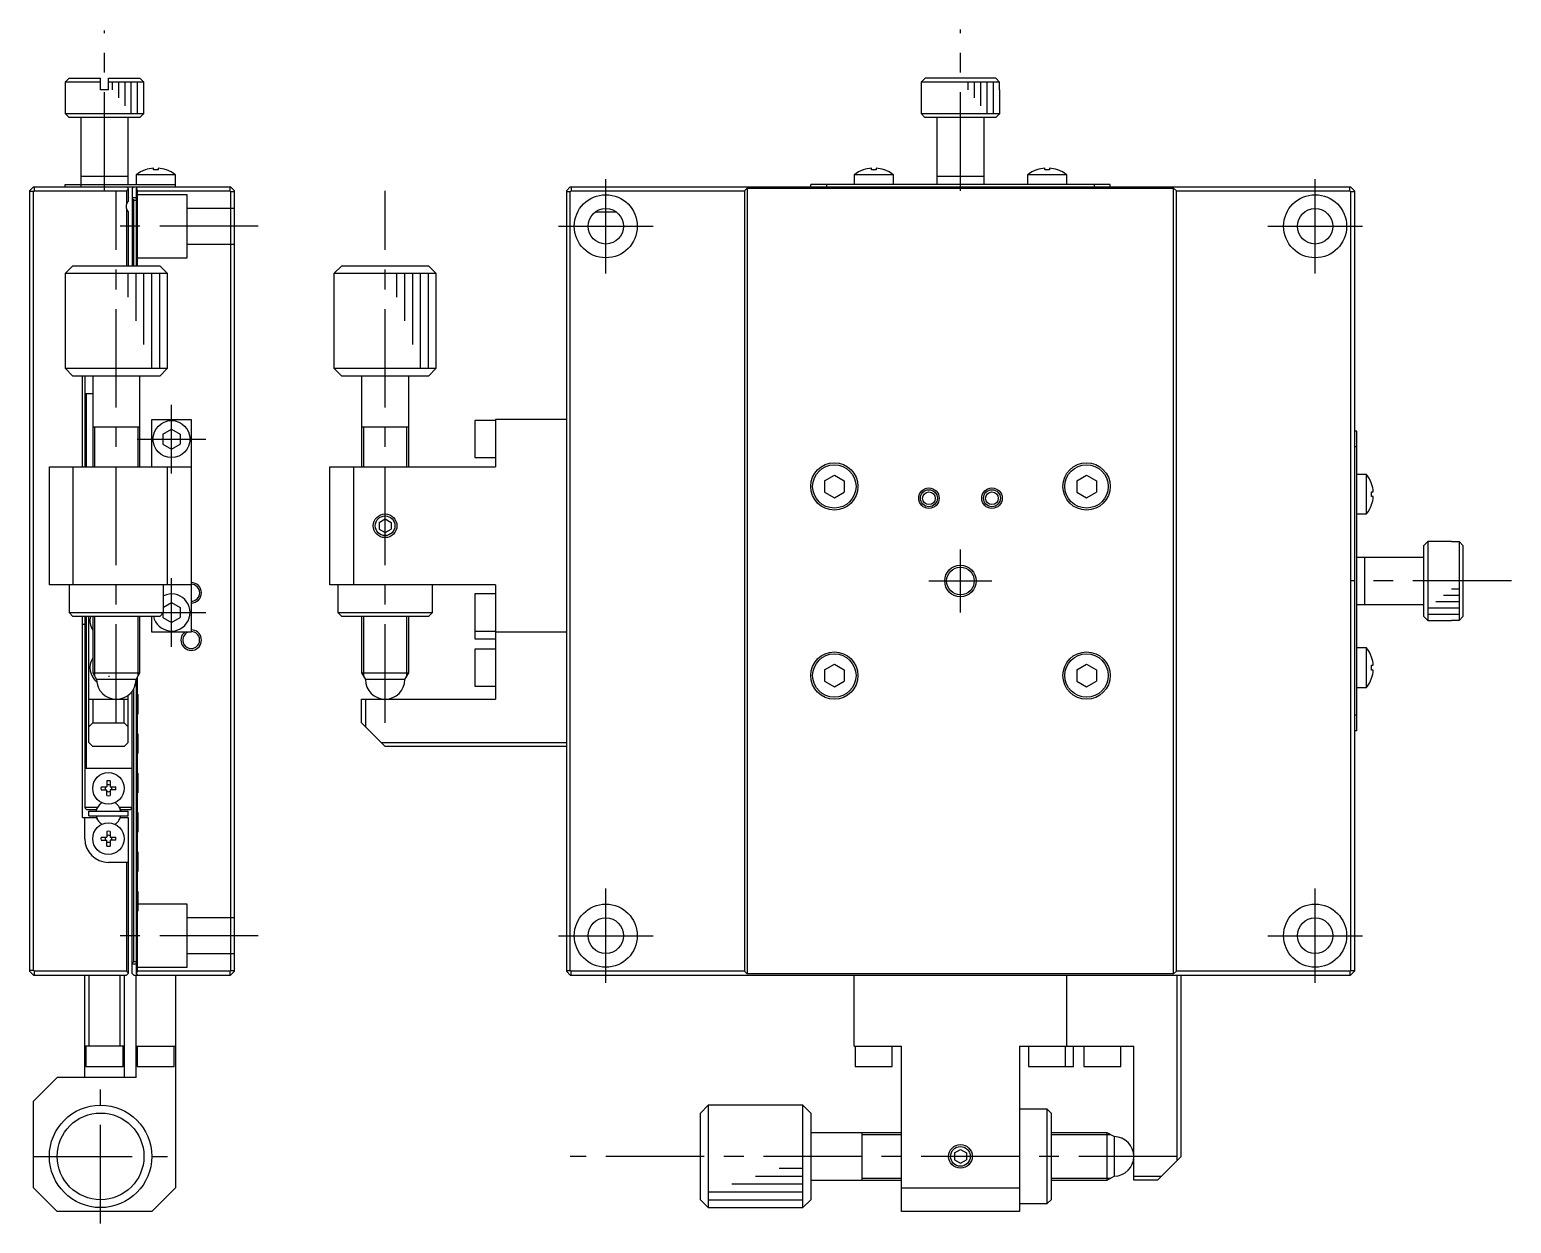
# Model space of a CAD drawing. Extents: x 74 to 507, y 3 to 225.
# Drawn here: x 319 to 507, y 41.9 to 193.4 of the extents above; entities that cross this region are included whole.
import ezdxf

# ---------------------------------------------------------------- set-up
doc = ezdxf.new("R2010")
doc.units = 0
doc.header["$LTSCALE"] = 10
for name, pattern in [('CENTER', [2, 1.25, -0.25, 0.25, -0.25]), ('DASHED', [3.5, 2, -1.5]), ('DOT', [0.5, 0.25, -0.25])]:
    doc.linetypes.add(name, pattern=pattern)
doc.layers.get('0').update_dxf_attribs({"linetype": 'CONTINUOUS'})
doc.layers.add('10', color=7, linetype='CONTINUOUS')
doc.layers.add('CENTER', color=1, linetype='CENTER')

msp = doc.modelspace()

# ---------------------------------------------------------------- linework, layer by layer
at = {"color": 7, "linetype": 'CONTINUOUS'}
for p, q in [((328, 185.705), (328, 187.205)), ((329, 185.705), (329, 187.205)), ((441.572136, 187.205), (432.627864, 187.205)), ((432.125063, 185.705), (432.1, 185.705)), ((442.1, 185.705), (442.074937, 185.705)), ((323.5, 182.705), (333.5, 182.705)), ((333, 182.205), (324, 182.205)), ((325.5, 182.205), (325.5, 173.705)), ((331.5, 173.705), (331.5, 182.205)), ((434.1, 182.205), (434.1, 173.705)), ((440.1, 173.705), (440.1, 182.205)), ((333.683755, 175.570302), (333.65, 175.570302)), ((336.35, 175.570302), (336.316245, 175.570302)), ((337.5, 173.405), (337.5, 174.927499)), ((428.6, 174.927499), (423.6, 174.927499)), ((424.783755, 175.570302), (424.75, 175.570302)), ((427.45, 175.570302), (427.416245, 175.570302)), ((450.6, 174.927499), (445.6, 174.927499)), ((446.783755, 175.570302), (446.75, 175.570302)), ((449.45, 175.570302), (449.416245, 175.570302)), ((319.5, 173.405), (344.5, 173.405)), ((323.5, 173.705), (337.5, 173.705)), ((331.5, 174.705), (325.5, 174.705)), ((331.3, 173.405), (331.5, 173.205)), ((331.5, 173.205), (331.5, 171.566438)), ((332, 173.205), (332, 163.405)), ((332.5, 173.205), (332.5, 163.405)), ((345, 172.905), (344.5, 173.405)), ((387.6, 173.405), (486.6, 173.405)), ((456.1, 173.705), (418.1, 173.705)), ((440.1, 174.705), (434.1, 174.705)), ((456.1, 173.405), (456.1, 173.705)), ((487.1, 172.905), (486.6, 173.405)), ((319, 172.905), (319, 73.905)), ((332.5, 172.005), (332, 172.005)), ((345, 73.905), (345, 172.905)), ((387.1, 172.905), (387.1, 73.905)), ((487.1, 172.905), (487.1, 73.905)), ((331.5, 170.243562), (331.5, 163.405)), ((324.5, 163.405), (335.5, 163.405)), ((323.5, 150.405), (336.5, 150.405)), ((357.6, 150.405), (370.6, 150.405)), ((335.5, 149.405), (324.5, 149.405)), ((325.7, 137.905), (325.7, 149.405)), ((326, 149.405), (326, 137.905)), ((327, 149.405), (327, 137.905)), ((333, 137.905), (333, 149.405)), ((369.6, 149.405), (358.6, 149.405)), ((361.1, 149.405), (361.1, 137.905)), ((367.1, 137.905), (367.1, 149.405)), ((326, 147.205), (327, 147.205)), ((333.000005, 142.905), (326.999995, 142.905)), ((334.5, 143.905), (339.5, 143.905)), ((339.5, 143.905), (339.5, 116.905)), ((367.100005, 142.905), (361.099995, 142.905)), ((375.5, 143.755), (375.5, 139.055)), ((387.1, 143.905), (378.1, 143.905)), ((335.9, 142.040085), (335.9, 140.769915)), ((487.4, 142.405), (487.1, 142.405)), ((487.4, 104.405), (487.4, 142.405)), ((335.9, 140.769915), (337, 140.134829)), ((337, 140.134829), (338.1, 140.769915)), ((321.5, 137.905), (339.5, 137.905)), ((357.1, 137.905), (378.1, 137.905)), ((419.85, 136.126688), (419.85, 134.683312)), ((451.85, 136.126688), (451.85, 134.683312)), ((489.265302, 135.721245), (489.265302, 135.755)), ((419.85, 134.683312), (421.1, 133.961624)), ((421.1, 133.961624), (422.35, 134.683312)), ((451.85, 134.683312), (453.1, 133.961624)), ((453.1, 133.961624), (454.35, 134.683312)), ((489.265302, 133.055), (489.265302, 133.088755)), ((363.35, 130.838013), (363.35, 129.971987)), ((363.35, 129.971987), (364.1, 129.538975)), ((364.1, 129.538975), (364.85, 129.971987)), ((499.4, 128.379899), (499.4, 128.405)), ((500.4, 128.379899), (499.4, 128.379899)), ((500.9, 118.932826), (500.9, 127.877098)), ((495.9, 126.405), (487.4, 126.405)), ((488.4, 120.405), (488.4, 126.405)), ((339.5, 122.905), (321.5, 122.905)), ((378.1, 122.905), (357.1, 122.905)), ((378.1, 122.905), (378.1, 108.405)), ((375.5, 121.755), (375.5, 116.055)), ((487.4, 120.405), (495.9, 120.405)), ((325.7, 93.405), (325.7, 118.905)), ((326, 118.905), (326, 94.605)), ((326.5, 102.905), (326.5, 118.905)), ((335.9, 119.305), (335.9, 118.769915)), ((335.9, 118.769915), (337, 118.134829)), ((337, 118.134829), (338.1, 118.769915)), ((499.4, 118.405), (499.4, 118.430101)), ((375.5, 114.755), (375.5, 110.055)), ((489.265302, 113.721245), (489.265302, 113.755)), ((327, 111.771025), (327.5, 110.905)), ((327, 111.771025), (333, 111.771025)), ((332.5, 110.905), (333, 111.771025)), ((361.1, 111.771025), (361.6, 110.905)), ((366.6, 110.905), (367.1, 111.771025)), ((419.85, 112.126688), (419.85, 110.683312)), ((451.85, 112.126688), (451.85, 110.683312)), ((489.265302, 111.055), (489.265302, 111.088755)), ((332.5, 110.905), (327.5, 110.905)), ((332, 73.605), (332, 109.405)), ((332.5, 110.905), (332.5, 73.605)), ((419.85, 110.683312), (421.1, 109.961624)), ((421.1, 109.961624), (422.35, 110.683312)), ((451.85, 110.683312), (453.1, 109.961624)), ((453.1, 109.961624), (454.35, 110.683312)), ((326.5, 108.405), (331.5, 108.405)), ((331.5, 102.905), (331.5, 108.905)), ((361.1, 108.405), (378.1, 108.405)), ((364.1, 102.405), (361.1, 105.405)), ((331.5, 102.905), (331, 102.405)), ((332, 99.605), (326, 99.605)), ((328.8, 98.033709), (328.8, 97.305)), ((328.071291, 96.905), (328.8, 96.905)), ((328.8, 96.176291), (328.8, 96.905)), ((329.928709, 96.905), (329.2, 96.905)), ((326.5, 94.205002), (331.5, 94.205002)), ((326.5, 93.605), (326.5, 94.205)), ((327.625185, 94.69875), (327.455588, 94.405)), ((331.8, 94.405), (332, 94.605)), ((325.7, 93.405), (327.455588, 93.405)), ((326, 90.705), (326, 93.405)), ((327.455588, 93.405), (327.625185, 93.11125)), ((330.544412, 93.405), (331.5, 93.405)), ((331.5, 93.405), (331.5, 73.605)), ((328.071291, 90.505), (328.8, 90.505)), ((328.8, 91.633709), (328.8, 90.905)), ((328.8, 89.776291), (328.8, 90.505)), ((329.928709, 90.505), (329.2, 90.505)), ((331.5, 87.705), (329, 87.705)), ((319.5, 73.405), (331.3, 73.405)), ((326, 60.405), (326, 73.405)), ((331, 73.405), (331, 60.405)), ((331.5, 73.605), (331.3, 73.405)), ((332.2, 73.405), (344.5, 73.405)), ((332.5, 60.405), (332.5, 73.405)), ((337.5, 73.405), (337.5, 46.405)), ((345, 73.905), (344.5, 73.405)), ((387.6, 73.405), (486.6, 73.405)), ((450.6, 64.405), (450.6, 73.405)), ((465.1, 50.405), (465.1, 73.405)), ((331, 64.405), (326, 64.405)), ((429.6, 43.405), (429.6, 64.405)), ((444.6, 64.405), (459.1, 64.405)), ((444.6, 64.405), (444.6, 43.405)), ((459.1, 47.405), (459.1, 64.405)), ((332.5, 60.405), (322.5, 60.405)), ((326.15, 61.805), (330.85, 61.805)), ((332.65, 61.805), (337.35, 61.805)), ((445.75, 61.805), (451.45, 61.805)), ((417.1, 43.905), (417.1, 56.905)), ((418.1, 55.905), (418.1, 44.905)), ((448.6, 55.905), (448.6, 44.905)), ((429.6, 53.405), (418.1, 53.405)), ((424.6, 53.405005), (424.6, 47.404995)), ((456.6, 52.905), (455.733975, 53.405)), ((436.35, 50.838013), (436.35, 49.971987)), ((436.35, 49.971987), (437.1, 49.538975)), ((437.1, 49.538975), (437.85, 49.971987)), ((465.1, 50.405), (462.1, 47.405)), ((418.1, 47.405), (429.6, 47.405)), ((455.733975, 47.405), (456.6, 47.905)), ((337.5, 46.405), (334.5, 43.405))]:
    msp.add_line(p, q, dxfattribs=at)
at = {"color": 3, "linetype": 'CONTINUOUS'}
for p, q in [((329.5, 185.705), (329.5, 186.705)), ((330.3, 184.705), (330.3, 186.705)), ((331.1, 183.705), (331.1, 186.705)), ((331.9, 182.705), (331.9, 186.705)), ((332.7, 182.705), (332.7, 186.705)), ((438.1, 185.705), (438.1, 186.705)), ((438.9, 184.705), (438.9, 186.705)), ((439.7, 183.705), (439.7, 186.705)), ((440.5, 182.705), (440.5, 186.705)), ((441.3, 182.705), (441.3, 186.705)), ((331.5, 159.405), (331.5, 162.405)), ((332.5, 156.405), (332.5, 162.405)), ((333.5, 153.405), (333.5, 162.405)), ((334.5, 150.405), (334.5, 162.405)), ((335.5, 150.405), (335.5, 162.405)), ((365.6, 159.405), (365.6, 162.405)), ((366.6, 156.405), (366.6, 162.405)), ((367.6, 153.405), (367.6, 162.405)), ((368.6, 150.405), (368.6, 162.405)), ((369.6, 150.405), (369.6, 162.405)), ((499.4, 122.405), (500.4, 122.405)), ((497.4, 120.805), (500.4, 120.805)), ((498.4, 121.605), (500.4, 121.605)), ((327.25, 118.905), (327.25, 111.338013)), ((332.75, 111.338013), (332.75, 118.905)), ((496.4, 120.005), (500.4, 120.005)), ((496.4, 119.205), (500.4, 119.205)), ((414.1, 48.905), (417.1, 48.905)), ((411.1, 47.905), (417.1, 47.905)), ((405.1, 45.905), (417.1, 45.905)), ((408.1, 46.905), (417.1, 46.905)), ((405.1, 44.905), (417.1, 44.905))]:
    msp.add_line(p, q, dxfattribs=at)
at = {"color": 3, "linetype": 'DASHED'}
for p, q in [((339, 172.405), (332.5, 172.405)), ((339, 164.405), (339, 172.405)), ((345, 170.655), (339, 170.655)), ((339, 166.155), (345, 166.155)), ((332.5, 164.405), (339, 164.405)), ((339, 82.405), (332.5, 82.405)), ((339, 74.405), (339, 82.405)), ((345, 80.655), (339, 80.655)), ((339, 76.155), (345, 76.155)), ((332.5, 74.405), (339, 74.405))]:
    msp.add_line(p, q, dxfattribs=at)
at = {"color": 9, "linetype": 'CONTINUOUS'}
for p, q in [((333, 142.905), (327, 142.905)), ((367.1, 142.905), (361.100123, 142.905)), ((424.6, 53.405), (424.6, 47.405123))]:
    msp.add_line(p, q, dxfattribs=at)
at = {"color": 3, "linetype": 'CONTINUOUS'}
for centre, radius in [((392.1, 168.405), 4), ((482.1, 168.405), 4), ((433.1, 133.905), 1.3), ((441.1, 133.905), 1.3), ((364.1, 130.405), 1.5), ((364.1, 130.405), 1.25), ((392.1, 78.405), 4), ((482.1, 78.405), 4), ((437.1, 50.405), 1.5), ((437.1, 50.405), 1.25)]:
    msp.add_circle(centre, radius, dxfattribs=at)
at = {"color": 7, "linetype": 'CONTINUOUS'}
for centre in [(364.1, 130.405), (437.1, 50.405)]:
    msp.add_circle(centre, 1.25, dxfattribs=at)
for centre, radius, start, end in [((332.25, 170.905), 1, 138.590378, 221.409622), ((339.5, 121.905), 1.075, 270, 90), ((337, 119.405), 2.35, 192.284502, 115.184337), ((339.5, 115.905), 1.075, 111.528904, 90), ((329, 93.905001), 1.5875, 135.000026, 169.10691), ((329, 93.905001), 1.5875, 10.893016, 30.260783), ((329, 93.905001), 1.5875, 210.000031, 239.566818), ((456.6, 50.405), 2.5, 270, 90)]:
    msp.add_arc(centre, radius, start, end, dxfattribs=at)
at = {"color": 3, "linetype": 'CONTINUOUS'}
for centre, start in [((339.5, 121.905), 270), ((339.5, 115.905), 129.715137)]:
    msp.add_arc(centre, 1.3, start, 90, dxfattribs=at)
at = {"layer": '10', "color": 7, "linetype": 'CONTINUOUS'}
for p, q in [((324, 187.205), (323.5, 186.705)), ((328, 186.705), (323.5, 186.705)), ((323.5, 186.705), (323.5, 182.705)), ((324, 187.205), (328, 187.205)), ((329, 187.205), (333, 187.205)), ((333.5, 186.705), (329, 186.705)), ((333.5, 186.705), (333, 187.205)), ((333.5, 182.705), (333.5, 186.705)), ((432.125063, 186.705), (432.627864, 187.205)), ((442.074937, 186.705), (432.125063, 186.705)), ((432.125063, 186.705), (432.125063, 185.705)), ((441.572136, 187.205), (442.074937, 186.705)), ((442.074937, 185.705), (442.074937, 186.705)), ((329, 185.705), (328, 185.705)), ((432.1, 185.705), (432.1, 182.705)), ((442.1, 182.705), (442.1, 185.705)), ((323.5, 182.705), (324, 182.205)), ((333, 182.205), (333.5, 182.705)), ((432.1, 182.705), (442.1, 182.705)), ((432.1, 182.705), (432.6, 182.205)), ((441.6, 182.205), (442.1, 182.705)), ((441.6, 182.205), (432.6, 182.205)), ((337.5, 174.927499), (332.5, 174.927499)), ((332.5, 174.927499), (332.5, 173.705)), ((334.7, 175.570302), (334.7, 175.782436)), ((335.3, 175.570302), (334.7, 175.570302)), ((335.3, 175.782436), (335.3, 175.570302)), ((423.6, 174.927499), (423.6, 173.705)), ((425.8, 175.570302), (425.8, 175.782436)), ((426.4, 175.570302), (425.8, 175.570302)), ((426.4, 175.782436), (426.4, 175.570302)), ((428.6, 173.705), (428.6, 174.927499)), ((445.6, 174.927499), (445.6, 173.705)), ((447.8, 175.570302), (447.8, 175.782436)), ((448.4, 175.570302), (447.8, 175.570302)), ((448.4, 175.782436), (448.4, 175.570302)), ((450.6, 173.705), (450.6, 174.927499)), ((319.5, 173.405), (319, 172.905)), ((319.6, 172.905), (319.6, 173.405)), ((323.5, 173.405), (323.5, 173.705)), ((331.3, 172.905), (331.5, 173.105)), ((332.2, 173.405), (332, 173.205)), ((332.7, 173.405), (332.5, 173.205)), ((332.5, 173.105), (332.7, 172.905)), ((344.4, 173.405), (344.4, 172.905)), ((387.6, 173.405), (387.1, 172.905)), ((387.7, 173.405), (387.7, 172.905)), ((409.7, 172.905), (410.05, 173.255)), ((410.05, 173.255), (464.15, 173.255)), ((410.05, 173.255), (410.05, 73.555)), ((418.1, 173.405), (418.1, 173.705)), ((464.15, 173.255), (464.5, 172.905)), ((464.15, 73.555), (464.15, 173.255)), ((486.5, 172.905), (486.5, 173.405)), ((319.5, 172.805), (319, 172.805)), ((319.5, 172.805), (319.6, 172.905)), ((319.5, 74.005), (319.5, 172.805)), ((319.6, 172.905), (331.3, 172.905)), ((331.3, 172.905), (331.3, 171.21725)), ((332.2, 171.705), (332, 171.905)), ((332.2, 171.705), (332.5, 171.705)), ((332.2, 163.405), (332.2, 171.705)), ((332.7, 172.905), (344.4, 172.905)), ((332.7, 163.405), (332.7, 172.905)), ((344.4, 172.905), (344.5, 172.805)), ((344.5, 172.805), (345, 172.805)), ((344.5, 172.805), (344.5, 74.005)), ((387.1, 172.805), (387.6, 172.805)), ((387.6, 172.805), (387.7, 172.905)), ((387.6, 74.005), (387.6, 172.805)), ((387.7, 172.905), (409.7, 172.905)), ((409.7, 172.905), (409.7, 73.905)), ((464.5, 172.905), (486.5, 172.905)), ((464.5, 73.905), (464.5, 172.905)), ((486.5, 172.905), (486.6, 172.805)), ((486.6, 172.805), (487.1, 172.805)), ((486.6, 172.805), (486.6, 74.005)), ((331.3, 170.59275), (331.3, 163.405)), ((390.803008, 170.243562), (393.396992, 170.243562)), ((324.5, 163.405), (323.5, 162.405)), ((336.5, 162.405), (323.5, 162.405)), ((323.5, 162.405), (323.5, 150.405)), ((336.5, 162.405), (335.5, 163.405)), ((336.5, 150.405), (336.5, 162.405)), ((358.6, 163.405), (357.6, 162.405)), ((370.6, 162.405), (357.6, 162.405)), ((357.6, 162.405), (357.6, 150.405)), ((358.6, 163.405), (369.6, 163.405)), ((370.6, 162.405), (369.6, 163.405)), ((370.6, 150.405), (370.6, 162.405)), ((323.5, 150.405), (324.5, 149.405)), ((335.5, 149.405), (336.5, 150.405)), ((357.6, 150.405), (358.6, 149.405)), ((369.6, 149.405), (370.6, 150.405)), ((326.2, 137.905), (326.2, 147.205)), ((334.5, 137.905), (334.5, 143.905)), ((378.1, 143.755), (375.5, 143.755)), ((378.1, 143.905), (378.1, 137.905)), ((335.9, 142.040085), (337, 142.675171)), ((337, 142.675171), (338.1, 142.040085)), ((338.1, 142.040085), (338.1, 140.769915)), ((321.5, 122.905), (321.5, 137.905)), ((324.5, 137.905), (324.5, 122.905)), ((336.5, 122.905), (336.5, 137.905)), ((357.1, 122.905), (357.1, 137.905)), ((360.1, 137.905), (360.1, 122.905)), ((375.5, 139.055), (378.1, 139.055)), ((419.85, 136.126688), (421.1, 136.848376)), ((421.1, 136.848376), (422.35, 136.126688)), ((422.35, 136.126688), (422.35, 134.683312)), ((451.85, 136.126688), (453.1, 136.848376)), ((453.1, 136.848376), (454.35, 136.126688)), ((454.35, 136.126688), (454.35, 134.683312)), ((488.622499, 136.905), (487.4, 136.905)), ((488.622499, 131.905), (488.622499, 136.905)), ((489.265302, 134.705), (489.477436, 134.705)), ((489.265302, 134.105), (489.265302, 134.705)), ((489.477436, 134.105), (489.265302, 134.105)), ((487.4, 131.905), (488.622499, 131.905)), ((363.35, 130.838013), (364.1, 131.271025)), ((364.1, 131.271025), (364.85, 130.838013)), ((364.85, 130.838013), (364.85, 129.971987)), ((496.4, 128.405), (495.9, 127.905)), ((495.9, 118.905), (495.9, 127.905)), ((496.4, 128.405), (496.4, 118.405)), ((499.4, 128.405), (496.4, 128.405)), ((500.4, 118.430025), (500.4, 128.379899)), ((500.4, 128.379899), (500.9, 127.877098)), ((324, 122.905), (324, 119.405)), ((336, 119.405), (336, 122.905)), ((358.1, 122.905), (358.1, 119.405)), ((370.1, 119.405), (370.1, 122.905)), ((336, 120.09782), (337, 120.675171)), ((337, 120.675171), (338.1, 120.040085)), ((378.1, 121.755), (375.5, 121.755)), ((324, 119.405), (336, 119.405)), ((324, 119.405), (324.5, 118.905)), ((335.5, 118.905), (324.5, 118.905)), ((326.2, 99.605), (326.2, 118.905)), ((327, 118.905), (327, 111.771025)), ((333, 111.771025), (333, 118.905)), ((334.5, 116.905), (334.5, 118.905)), ((335.5, 118.905), (336, 119.405)), ((338.1, 120.040085), (338.1, 118.769915)), ((358.1, 119.405), (370.1, 119.405)), ((358.1, 119.405), (358.6, 118.905)), ((369.6, 118.905), (358.6, 118.905)), ((361.1, 118.904981), (361.1, 111.771025)), ((367.1, 111.771025), (367.1, 118.904981)), ((369.6, 118.905), (370.1, 119.405)), ((495.9, 118.905), (496.4, 118.405)), ((500.9, 118.932826), (500.4, 118.430025)), ((325.7, 117.905), (326, 117.905)), ((339.5, 116.905), (334.5, 116.905)), ((375.5, 117.055), (378.1, 117.055)), ((387.1, 116.905), (378.1, 116.905)), ((496.4, 118.405), (499.4, 118.405)), ((499.4, 118.430025), (500.4, 118.430025)), ((375.5, 116.055), (378.1, 116.055)), ((378.1, 114.755), (375.5, 114.755)), ((488.622499, 114.905), (487.4, 114.905)), ((488.622499, 109.905), (488.622499, 114.905)), ((419.85, 112.126688), (421.1, 112.848376)), ((421.1, 112.848376), (422.35, 112.126688)), ((451.85, 112.126688), (453.1, 112.848376)), ((453.1, 112.848376), (454.35, 112.126688)), ((332.7, 73.905), (332.7, 111.25141)), ((361.100123, 111.771025), (367.1, 111.771025)), ((422.35, 112.126688), (422.35, 110.683312)), ((454.35, 112.126688), (454.35, 110.683312)), ((489.265302, 112.705), (489.477436, 112.705)), ((489.265302, 112.105), (489.265302, 112.705)), ((489.477436, 112.105), (489.265302, 112.105)), ((332.2, 75.105), (332.2, 109.717566)), ((366.6, 110.905), (361.600103, 110.905)), ((375.5, 110.055), (378.1, 110.055)), ((487.4, 109.905), (488.622499, 109.905)), ((327, 108.405), (327, 105.405)), ((331, 105.405), (331, 108.405)), ((361.1, 105.405), (361.1, 108.405)), ((361.6, 108.405), (361.6, 104.905)), ((327, 105.405), (326.5, 104.905)), ((327, 105.405), (331, 105.405)), ((331.5, 104.905), (331, 105.405)), ((487.4, 104.405), (487.1, 104.405)), ((326.5, 102.905), (327, 102.405)), ((331, 102.405), (327, 102.405)), ((363.6, 102.905), (387.1, 102.905)), ((387.1, 102.405), (364.1, 102.405)), ((329.2, 98.033709), (329.2, 97.305)), ((328.071291, 97.305), (328.8, 97.305)), ((329.2, 97.305), (329.928709, 97.305)), ((329.2, 96.905), (329.2, 96.176291)), ((326, 94.705), (327.628812, 94.705)), ((326, 94.605), (326.2, 94.405)), ((326.2, 94.405), (327.455588, 94.405)), ((330.371188, 94.705), (332, 94.705)), ((330.374815, 94.69875), (330.544412, 94.405)), ((330.544412, 94.405), (331.8, 94.405)), ((331.5, 93.605), (331.5, 94.205)), ((326.5, 93.605), (331.5, 93.605)), ((330.374815, 93.11125), (330.544412, 93.405)), ((328.071291, 90.905), (328.8, 90.905)), ((329.2, 91.633709), (329.2, 90.905)), ((329.2, 90.905), (329.928709, 90.905)), ((329.2, 90.505), (329.2, 89.776291)), ((331.3, 87.705), (331.3, 73.905)), ((319.5, 74.005), (319, 74.005)), ((319.5, 73.405), (319, 73.905)), ((319.6, 73.905), (319.5, 74.005)), ((331.3, 73.905), (319.6, 73.905)), ((319.6, 73.405), (319.6, 73.905)), ((326.5, 73.405), (326.5, 64.405)), ((330.5, 64.405), (330.5, 73.405)), ((331.5, 73.705), (331.3, 73.905)), ((332.2, 75.105), (332, 74.905)), ((332.5, 74.805), (332, 74.805)), ((332, 73.605), (332.2, 73.405)), ((332.5, 75.105), (332.2, 75.105)), ((332.7, 73.905), (332.5, 73.705)), ((332.5, 73.605), (332.7, 73.405)), ((344.4, 73.905), (332.7, 73.905)), ((344.5, 74.005), (344.4, 73.905)), ((344.4, 73.905), (344.4, 73.405)), ((344.5, 74.005), (345, 74.005)), ((387.1, 74.005), (387.6, 74.005)), ((387.1, 73.905), (387.6, 73.405)), ((387.7, 73.905), (387.6, 74.005)), ((409.7, 73.905), (387.7, 73.905)), ((387.7, 73.405), (387.7, 73.905)), ((410.05, 73.555), (409.7, 73.905)), ((464.15, 73.555), (410.05, 73.555)), ((423.6, 64.405), (423.6, 73.405)), ((464.5, 73.905), (464.15, 73.555)), ((486.5, 73.905), (464.5, 73.905)), ((464.6, 49.905), (464.6, 73.405)), ((486.6, 74.005), (486.5, 73.905)), ((486.5, 73.905), (486.5, 73.405)), ((486.6, 74.005), (487.1, 74.005)), ((486.6, 73.405), (487.1, 73.905)), ((326.15, 64.405), (326.15, 61.805)), ((330.85, 61.805), (330.85, 64.405)), ((332.5, 64.405), (337.5, 64.405)), ((332.65, 64.405), (332.65, 61.805)), ((337.35, 61.805), (337.35, 64.405)), ((423.6, 64.405), (429.6, 64.405)), ((423.75, 64.405), (423.75, 61.805)), ((428.45, 61.805), (428.45, 64.405)), ((445.75, 64.405), (445.75, 61.805)), ((450.45, 61.805), (450.45, 64.405)), ((451.45, 61.805), (451.45, 64.405)), ((452.75, 64.405), (452.75, 61.805)), ((457.45, 61.805), (457.45, 64.405)), ((322.5, 60.405), (319.5, 57.405)), ((423.75, 61.805), (428.45, 61.805)), ((452.75, 61.805), (457.45, 61.805)), ((319.5, 46.405), (319.5, 57.405)), ((405.1, 56.905), (404.1, 55.905)), ((405.1, 56.905), (405.1, 43.905)), ((417.1, 56.905), (405.1, 56.905)), ((418.1, 55.905), (417.1, 56.905)), ((448.1, 56.405), (444.6, 56.405)), ((448.1, 44.405), (448.1, 56.405)), ((448.6, 55.905), (448.1, 56.405)), ((404.1, 44.905), (404.1, 55.905)), ((455.733975, 53.405), (448.600019, 53.405)), ((455.733975, 47.405123), (455.733975, 53.405)), ((456.6, 52.905), (456.6, 47.905103)), ((436.35, 50.838013), (437.1, 51.271025)), ((437.1, 51.271025), (437.85, 50.838013)), ((437.85, 50.838013), (437.85, 49.971987)), ((448.600019, 47.405), (455.733975, 47.405)), ((459.1, 47.905), (462.6, 47.905)), ((462.1, 47.405), (459.1, 47.405)), ((319.5, 46.405), (322.5, 43.405)), ((429.6, 46.405), (444.6, 46.405)), ((334.5, 43.405), (322.5, 43.405)), ((404.1, 44.905), (405.1, 43.905)), ((405.1, 43.905), (417.1, 43.905)), ((417.1, 43.905), (418.1, 44.905)), ((444.6, 43.405), (429.6, 43.405)), ((444.6, 44.405), (448.1, 44.405)), ((448.1, 44.405), (448.6, 44.905))]:
    msp.add_line(p, q, dxfattribs=at)
at = {"layer": '10', "color": 9, "linetype": 'CONTINUOUS'}
for p, q in [((325.5, 173.705), (325.5, 173.405)), ((420.1, 173.705), (420.1, 173.405)), ((454.1, 173.405), (454.1, 173.705)), ((327.25, 142.905), (327.25, 137.905)), ((332.75, 137.905), (332.75, 142.905)), ((361.35, 142.905), (361.35, 137.905)), ((366.85, 137.905), (366.85, 142.905)), ((487.4, 140.405), (487.1, 140.405)), ((361.35, 118.90498), (361.35, 111.338013)), ((366.85, 111.338013), (366.85, 118.90498)), ((487.1, 106.405), (487.4, 106.405)), ((429.6, 53.155), (424.6, 53.155)), ((456.166987, 53.155), (448.60002, 53.155)), ((424.6, 47.655), (429.6, 47.655)), ((448.60002, 47.655), (456.166987, 47.655))]:
    msp.add_line(p, q, dxfattribs=at)
at = {"layer": '10', "color": 9, "linetype": 'DOT'}
msp.add_line((332.75, 81.527322), (332.75, 118.905), dxfattribs=at)
at = {"layer": '10', "color": 7, "linetype": 'CONTINUOUS'}
for centre, radius in [((392.1, 168.405), 2.25), ((482.1, 168.405), 2.25), ((337, 141.405), 2.35), ((421.1, 135.405), 3), ((421.1, 135.405), 2.75), ((453.1, 135.405), 3), ((453.1, 135.405), 2.75), ((433.1, 133.905), 1.075), ((433.1, 133.905), 0.8), ((441.1, 133.905), 1.075), ((441.1, 133.905), 0.8), ((437.1, 123.405), 2), ((437.1, 123.405), 1.75), ((421.1, 111.405), 3), ((421.1, 111.405), 2.75), ((453.1, 111.405), 3), ((453.1, 111.405), 2.75), ((329, 97.105), 2), ((329, 90.705), 2), ((392.1, 78.405), 2.25), ((482.1, 78.405), 2.25), ((328, 50.405), 6.5), ((328, 50.405), 5.5)]:
    msp.add_circle(centre, radius, dxfattribs=at)
at = {"layer": '10', "color": 9, "linetype": 'CONTINUOUS'}
for centre in [(433.1, 133.905), (441.1, 133.905)]:
    msp.add_circle(centre, 1.075, dxfattribs=at)
at = {"layer": '10', "color": 7, "linetype": 'CONTINUOUS'}
for centre, radius, start, end in [((335, 171.805), 4, 109.724634, 128.682187), ((335, 171.805), 3.988734, 94.313394, 109.268203), ((335, 171.805), 3.988734, 70.731797, 85.686606), ((335, 171.805), 4, 51.317813, 70.275366), ((426.1, 171.805), 4, 109.724634, 128.682187), ((426.1, 171.805), 3.988734, 94.313394, 109.268203), ((426.1, 171.805), 3.988734, 70.731797, 85.686606), ((426.1, 171.805), 4, 51.317813, 70.275366), ((448.1, 171.805), 4, 109.724634, 128.682187), ((448.1, 171.805), 3.988734, 94.313394, 109.268203), ((448.1, 171.805), 3.988734, 70.731797, 85.686606), ((448.1, 171.805), 4, 51.317813, 70.275366), ((485.5, 134.405), 4, 19.724634, 38.682187), ((485.5, 134.405), 3.988734, 4.313394, 19.268203), ((485.5, 134.405), 3.988734, 340.731797, 355.686606), ((485.5, 134.405), 4, 321.317813, 340.275366), ((329, 118.405), 2.35, 167.715519, 211.672433), ((485.5, 112.405), 4, 19.724634, 38.682187), ((329, 112.405), 2.35, 148.327567, 231.010106), ((485.5, 112.405), 3.988734, 4.313394, 19.268203), ((485.5, 112.405), 4, 321.317813, 340.275366), ((485.5, 112.405), 3.988734, 340.731797, 355.686606), ((330, 110.905), 2.5, 180, 0), ((364.1, 110.905), 2.5, 180, 0), ((329, 97.105), 0.95, 77.846803, 102.153197), ((329, 97.105), 0.95, 167.846803, 192.153197), ((329, 97.105), 0.435085, 152.633517, 207.366483), ((329, 97.105), 0.435085, 62.633517, 117.366483), ((329, 97.105), 0.435085, 242.633517, 297.366483), ((329, 97.105), 0.95, 257.846803, 282.153197), ((329, 97.105), 0.435085, 332.633517, 27.366483), ((329, 97.105), 0.95, 347.846803, 12.153197), ((329.114905, 93.790095), 1.75, 121.881532, 135), ((329, 93.905001), 1.5875, 120.433263, 134.99975), ((329, 93.905001), 1.5875, 45.000249, 59.566737), ((328.885095, 93.790095), 1.75, 45, 58.118467), ((329, 93.905), 1.5875, 30.260814, 45), ((329, 93.905001), 1.5875, 190.89307, 210), ((329.114905, 94.019905), 1.75, 225, 238.118467), ((329, 93.905001), 1.5875, 300.433182, 315.00025), ((328.885095, 94.019905), 1.75, 301.881533, 315), ((329, 93.905), 1.5875, 315, 330), ((329, 93.905001), 1.5875, 329.999969, 349.10691), ((329, 90.705), 3, 180, 270), ((329, 90.705), 0.95, 167.846803, 192.153197), ((329, 90.705), 0.435085, 152.633517, 207.366483), ((329, 90.705), 0.95, 77.846803, 102.153197), ((329, 90.705), 0.435085, 62.633517, 117.366483), ((329, 90.705), 0.435085, 242.633517, 297.366483), ((329, 90.705), 0.435085, 332.633517, 27.366483), ((329, 90.705), 0.95, 347.846803, 12.153197), ((329, 90.705), 0.95, 257.846803, 282.153197)]:
    msp.add_arc(centre, radius, start, end, dxfattribs=at)
at = {"layer": '10', "color": 9, "linetype": 'CONTINUOUS'}
msp.add_arc((329, 112.405), 1.075, 270, 276.999914, dxfattribs=at)
at = {"layer": 'CENTER', "color": 1, "linetype": 'CENTER'}
for p, q in [((328.5, 172.905), (328.5, 193.26)), ((437.1, 172.905), (437.1, 193.355)), ((392.1, 162.405), (392.1, 174.405)), ((482.1, 162.405), (482.1, 174.405)), ((330, 105.405), (330, 172.905)), ((364.1, 105.405), (364.1, 172.905)), ((348, 168.405), (330.5, 168.405)), ((386.1, 168.405), (398.1, 168.405)), ((476.1, 168.405), (488.1, 168.405)), ((337, 137.055), (337, 145.755)), ((332.65, 141.405), (341.35, 141.405)), ((437.1, 119.405), (437.1, 127.405)), ((337, 115.055), (337, 123.755)), ((433.1, 123.405), (441.1, 123.405)), ((507, 123.405), (486.6, 123.405)), ((332.65, 119.405), (341.35, 119.405)), ((392.1, 72.405), (392.1, 84.405)), ((482.1, 72.405), (482.1, 84.405)), ((348, 78.405), (330.5, 78.405)), ((386.1, 78.405), (398.1, 78.405)), ((476.1, 78.405), (488.1, 78.405)), ((328, 41.905), (328, 58.905)), ((319.5, 50.405), (336.5, 50.405)), ((464.6, 50.405), (387.6, 50.405))]:
    msp.add_line(p, q, dxfattribs=at)

doc.saveas('drawing.dxf')
